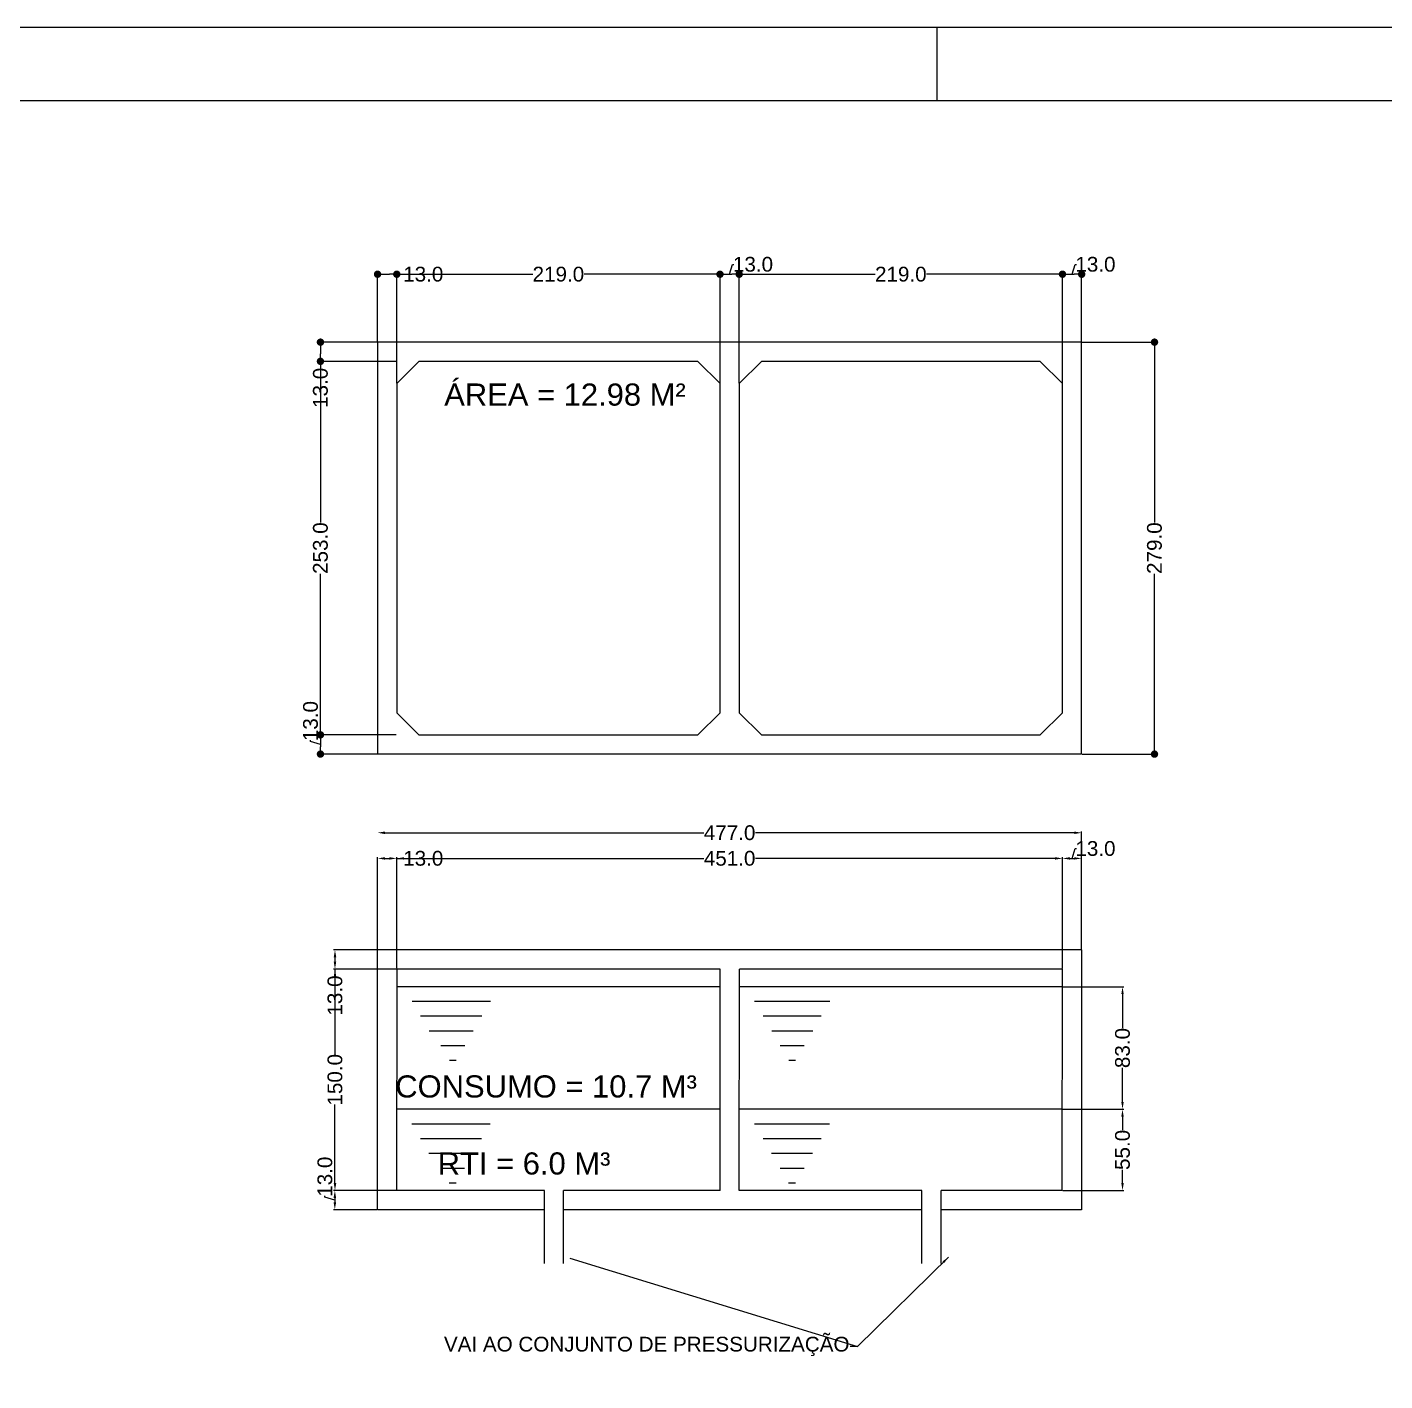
# Paper-space layout 'P12 (2)' of a CAD drawing. Extents: x 32 to 873, y 2 to 596.
# Drawn here: x 390.1 to 574.1, y 413.1 to 596.5 of the extents above; entities that cross this region are included whole.
import ezdxf

# ---------------------------------------------------------------- set-up
doc = ezdxf.new("R2010")
doc.units = 0
doc.header["$MEASUREMENT"] = 0
doc.layers.get('0').update_dxf_attribs({"linetype": 'CONTINUOUS'})
doc.layers.get('DEFPOINTS').update_dxf_attribs({"linetype": 'CONTINUOUS'})
for name, color, linetype in [('07', 7, 'CONTINUOUS'), ('carimbo', 4, 'CONTINUOUS'), ('Cotas', 1, 'CONTINUOUS'), ('TEXTOS', 7, 'CONTINUOUS')]:
    doc.layers.add(name, color=color, linetype=linetype)
doc.styles.get("Standard").update_dxf_attribs({"font": 'arial.ttf'})
doc.dimstyles.new('50', dxfattribs={"dimtxt": 2, "dimasz": 1, "dimexe": 0.18, "dimexo": 0.0625, "dimgap": 0.09, "dimtad": 0, "dimdec": 1, "dimlfac": 5, "dimzin": 0, "dimdsep": 46, "dimtxsty": 'Standard', "dimblk": 'DOT', "dimcen": 0.09, "dimclrt": 7, "dimadec": 0, "dimazin": 0, "dimtfac": 1, "dimtdec": 1, "dimtofl": 0, "dimtmove": 0, "dimatfit": 3, "dimldrblk": 'DOT', "dimfxl": 0, "dimtolj": 1, "dimtzin": 0, "dimarcsym": 0})
doc.dimstyles.get("Standard").update_dxf_attribs({"dimtxt": 0.18, "dimasz": 0.18, "dimexe": 0.18, "dimexo": 0.0625, "dimgap": 0.09, "dimtad": 0, "dimtih": 1, "dimtoh": 1, "dimdec": 4, "dimzin": 0, "dimdsep": 46, "dimtxsty": 'Standard', "dimcen": 0.09, "dimadec": 0, "dimazin": 0, "dimtfac": 1, "dimtdec": 4, "dimtofl": 0, "dimtmove": 0, "dimatfit": 3, "dimfxl": 0, "dimtolj": 1, "dimtzin": 0, "dimarcsym": 0})

# ---------------------------------------------------------------- blocks, each defined once
blk = doc.blocks.new('A1')
blk.add_line((481, 594), (481, 584))
blk.add_lwpolyline([(841, 0), (0, 0), (0, 594), (841, 594)], close=True)
at = {"color": 2}
blk.add_lwpolyline([(831, 10), (831, 584), (30, 584), (30, 10), (831, 10)], dxfattribs=at)
blk = doc.blocks.new('*D823')
at = {"layer": 'Cotas', "color": 0, "linetype": 'Continuous', "lineweight": -2, "transparency": 16777216}
for p, q in [((431.86, 467.88), (431.86, 457.24)), ((431.86, 439.88), (431.86, 450.51)), ((440.15, 438.88), (431.68, 438.88))]:
    blk.add_line(p, q, dxfattribs=at)
at = {"layer": 'Cotas', "color": 0, "linetype": 'Continuous', "transparency": 16777216}
for points in [[(431.69, 467.88), (432.03, 467.88), (431.86, 468.88)], [(431.69, 439.88), (432.03, 439.88), (431.86, 438.88)]]:
    blk.add_solid(points, dxfattribs=at)
at = {"layer": 'DEFPOINTS', "color": 0, "linetype": 'Continuous', "transparency": 16777216}
for p in [(440.23, 468.88), (431.86, 438.88), (440.21, 438.88)]:
    blk.add_point(p, dxfattribs=at)
at = {"layer": 'Cotas', "color": 7, "linetype": 'Continuous', "transparency": 16777216, "insert": (431.86, 453.88), "char_height": 2, "attachment_point": 5, "rotation": 90}
blk.add_mtext('\\A1;150.0', dxfattribs=at)
blk = doc.blocks.new('*D824')
at = {"layer": 'Cotas', "color": 0, "linetype": 'Continuous', "lineweight": -2, "transparency": 16777216}
for p, q in [((530.49, 466.48), (538.75, 466.48)), ((538.57, 465.48), (538.57, 460.86)), ((538.57, 450.88), (538.57, 455.49))]:
    blk.add_line(p, q, dxfattribs=at)
at = {"layer": 'Cotas', "color": 0, "linetype": 'Continuous', "transparency": 16777216}
for points in [[(538.4, 465.48), (538.73, 465.48), (538.57, 466.48)], [(538.4, 450.88), (538.73, 450.88), (538.57, 449.88)]]:
    blk.add_solid(points, dxfattribs=at)
at = {"layer": 'DEFPOINTS', "color": 0, "linetype": 'Continuous', "transparency": 16777216}
for p in [(530.43, 466.48), (538.57, 466.48), (530.41, 449.88)]:
    blk.add_point(p, dxfattribs=at)
at = {"layer": 'Cotas', "color": 7, "linetype": 'Continuous', "transparency": 16777216, "insert": (538.57, 458.18), "char_height": 2, "attachment_point": 5, "rotation": 90}
blk.add_mtext('\\A1;83.0', dxfattribs=at)
blk = doc.blocks.new('*D825')
at = {"layer": 'Cotas', "color": 0, "linetype": 'Continuous', "lineweight": -2, "transparency": 16777216}
for p, q in [((430.5, 437.98), (430.5, 438.16)), ((431.84, 437.58), (430.5, 437.98)), ((431.84, 437.88), (431.84, 437.28)), ((437.55, 436.28), (431.66, 436.28))]:
    blk.add_line(p, q, dxfattribs=at)
at = {"layer": 'Cotas', "color": 0, "linetype": 'Continuous', "transparency": 16777216}
for points in [[(431.67, 437.88), (432.01, 437.88), (431.84, 438.88)], [(431.67, 437.28), (432.01, 437.28), (431.84, 436.28)]]:
    blk.add_solid(points, dxfattribs=at)
at = {"layer": 'DEFPOINTS', "color": 0, "linetype": 'Continuous', "transparency": 16777216}
for p in [(440.21, 438.88), (431.84, 436.28), (437.61, 436.28)]:
    blk.add_point(p, dxfattribs=at)
at = {"layer": 'Cotas', "color": 7, "linetype": 'Continuous', "transparency": 16777216, "insert": (430.5, 440.75), "char_height": 2, "attachment_point": 5, "rotation": 90}
blk.add_mtext('\\A1;13.0', dxfattribs=at)
blk = doc.blocks.new('*D826')
at = {"layer": 'Cotas', "color": 0, "linetype": 'Continuous', "lineweight": -2, "transparency": 16777216}
for p, q in [((530.47, 449.88), (538.75, 449.88)), ((538.57, 448.88), (538.57, 447.06)), ((538.57, 439.88), (538.57, 441.69)), ((530.47, 438.88), (538.75, 438.88))]:
    blk.add_line(p, q, dxfattribs=at)
at = {"layer": 'Cotas', "color": 0, "linetype": 'Continuous', "transparency": 16777216}
for points in [[(538.4, 448.88), (538.73, 448.88), (538.57, 449.88)], [(538.4, 439.88), (538.73, 439.88), (538.57, 438.88)]]:
    blk.add_solid(points, dxfattribs=at)
at = {"layer": 'DEFPOINTS', "color": 0, "linetype": 'Continuous', "transparency": 16777216}
for p in [(530.41, 449.88), (538.57, 449.88), (530.41, 438.88)]:
    blk.add_point(p, dxfattribs=at)
at = {"layer": 'Cotas', "color": 7, "linetype": 'Continuous', "transparency": 16777216, "insert": (538.57, 444.38), "char_height": 2, "attachment_point": 5, "rotation": 90}
blk.add_mtext('\\A1;55.0', dxfattribs=at)
blk = doc.blocks.new('*D827')
at = {"layer": 'Cotas', "color": 0, "linetype": 'Continuous', "lineweight": -2, "transparency": 16777216}
for p, q in [((441.23, 483.87), (481.83, 483.87)), ((529.43, 483.87), (488.83, 483.87)), ((530.43, 468.94), (530.43, 484.05))]:
    blk.add_line(p, q, dxfattribs=at)
at = {"layer": 'Cotas', "color": 0, "linetype": 'Continuous', "transparency": 16777216}
for points in [[(441.23, 484.03), (441.23, 483.7), (440.23, 483.87)], [(529.43, 484.03), (529.43, 483.7), (530.43, 483.87)]]:
    blk.add_solid(points, dxfattribs=at)
at = {"layer": 'DEFPOINTS', "color": 0, "linetype": 'Continuous', "transparency": 16777216}
for p in [(530.43, 483.87), (440.23, 468.88), (530.43, 468.88)]:
    blk.add_point(p, dxfattribs=at)
at = {"layer": 'Cotas', "color": 7, "linetype": 'Continuous', "transparency": 16777216, "insert": (485.33, 483.87), "char_height": 2, "attachment_point": 5}
blk.add_mtext('\\A1;451.0', dxfattribs=at)
blk = doc.blocks.new('*D828')
at = {"layer": 'Cotas', "color": 0, "linetype": 'Continuous', "lineweight": -2, "transparency": 16777216}
for p, q in [((437.63, 471.54), (437.63, 484.05)), ((438.63, 483.87), (439.23, 483.87)), ((440.23, 468.94), (440.23, 484.05)), ((440.23, 483.87), (441.23, 483.87))]:
    blk.add_line(p, q, dxfattribs=at)
at = {"layer": 'Cotas', "color": 0, "linetype": 'Continuous', "transparency": 16777216}
for points in [[(438.63, 484.03), (438.63, 483.7), (437.63, 483.87)], [(439.23, 484.03), (439.23, 483.7), (440.23, 483.87)]]:
    blk.add_solid(points, dxfattribs=at)
at = {"layer": 'DEFPOINTS', "color": 0, "linetype": 'Continuous', "transparency": 16777216}
for p in [(440.23, 483.87), (437.63, 471.48), (440.23, 468.88)]:
    blk.add_point(p, dxfattribs=at)
at = {"layer": 'Cotas', "color": 7, "linetype": 'Continuous', "transparency": 16777216, "insert": (443.82, 483.87), "char_height": 2, "attachment_point": 5}
blk.add_mtext('\\A1;13.0', dxfattribs=at)
blk = doc.blocks.new('*D829')
at = {"layer": 'Cotas', "color": 0, "linetype": 'Continuous', "lineweight": -2, "transparency": 16777216}
for p, q in [((437.57, 471.48), (431.68, 471.48)), ((431.86, 470.48), (431.86, 469.88)), ((440.17, 468.88), (431.68, 468.88)), ((431.86, 468.88), (431.86, 467.88))]:
    blk.add_line(p, q, dxfattribs=at)
at = {"layer": 'Cotas', "color": 0, "linetype": 'Continuous', "transparency": 16777216}
for points in [[(431.69, 470.48), (432.03, 470.48), (431.86, 471.48)], [(431.69, 469.88), (432.03, 469.88), (431.86, 468.88)]]:
    blk.add_solid(points, dxfattribs=at)
at = {"layer": 'DEFPOINTS', "color": 0, "linetype": 'Continuous', "transparency": 16777216}
for p in [(437.63, 471.48), (431.86, 468.88), (440.23, 468.88)]:
    blk.add_point(p, dxfattribs=at)
at = {"layer": 'Cotas', "color": 7, "linetype": 'Continuous', "transparency": 16777216, "insert": (431.86, 465.29), "char_height": 2, "attachment_point": 5, "rotation": 90}
blk.add_mtext('\\A1;13.0', dxfattribs=at)
blk = doc.blocks.new('*D830')
at = {"layer": 'Cotas', "color": 0, "linetype": 'Continuous', "lineweight": -2, "transparency": 16777216}
for p, q in [((531.43, 483.87), (532.03, 483.87)), ((531.73, 483.87), (532.13, 485.2)), ((532.13, 485.2), (532.31, 485.2)), ((533.03, 471.54), (533.03, 484.05))]:
    blk.add_line(p, q, dxfattribs=at)
at = {"layer": 'Cotas', "color": 0, "linetype": 'Continuous', "transparency": 16777216}
for points in [[(531.43, 484.03), (531.43, 483.7), (530.43, 483.87)], [(532.03, 484.03), (532.03, 483.7), (533.03, 483.87)]]:
    blk.add_solid(points, dxfattribs=at)
at = {"layer": 'DEFPOINTS', "color": 0, "linetype": 'Continuous', "transparency": 16777216}
for p in [(533.03, 483.87), (533.03, 471.48), (530.43, 468.88)]:
    blk.add_point(p, dxfattribs=at)
at = {"layer": 'Cotas', "color": 7, "linetype": 'Continuous', "transparency": 16777216, "insert": (534.9, 485.2), "char_height": 2, "attachment_point": 5}
blk.add_mtext('\\A1;13.0', dxfattribs=at)
blk = doc.blocks.new('_Dot')
at = {"color": 0, "linetype": 'ByBlock', "lineweight": -2}
blk.add_line((-0.5, 0), (-1, 0), dxfattribs=at)
at = {"color": 0, "linetype": 'ByBlock', "const_width": 0.5}
blk.add_lwpolyline([(-0.25, 0, 1), (0.25, 0, 1)], format="xyb", close=True, dxfattribs=at)
blk = doc.blocks.new('*D808')
at = {"layer": 'Cotas', "color": 0, "lineweight": -2, "transparency": 16777216}
for p, q in [((437.57, 553.8), (429.71, 553.8)), ((429.89, 552.8), (429.89, 552.2)), ((440.17, 551.2), (429.71, 551.2)), ((429.89, 551.2), (429.89, 550.2))]:
    blk.add_line(p, q, dxfattribs=at)
at = {"layer": 'DEFPOINTS', "color": 0, "transparency": 16777216}
for p in [(437.63, 553.8), (429.89, 551.2), (440.23, 551.2)]:
    blk.add_point(p, dxfattribs=at)
at = {"layer": 'Cotas', "color": 0, "lineweight": -2, "transparency": 16777216}
for p, rotation in [((429.89, 553.8), 90), ((429.89, 551.2), 270)]:
    blk.add_blockref('_Dot', p, dxfattribs=dict(at, rotation=rotation))
at = {"layer": 'Cotas', "color": 7, "transparency": 16777216, "insert": (429.89, 547.61), "char_height": 2, "attachment_point": 5, "rotation": 90}
blk.add_mtext('\\A1;13.0', dxfattribs=at)
blk = doc.blocks.new('*D809')
at = {"layer": 'Cotas', "color": 0, "lineweight": -2, "transparency": 16777216}
for p, q in [((440.17, 551.2), (429.71, 551.2)), ((429.89, 550.2), (429.89, 529.37)), ((429.89, 501.6), (429.89, 522.42)), ((440.17, 500.6), (429.71, 500.6))]:
    blk.add_line(p, q, dxfattribs=at)
at = {"layer": 'DEFPOINTS', "color": 0, "transparency": 16777216}
for p in [(440.23, 551.2), (429.89, 500.6), (440.23, 500.6)]:
    blk.add_point(p, dxfattribs=at)
at = {"layer": 'Cotas', "color": 0, "lineweight": -2, "transparency": 16777216}
for p, rotation in [((429.89, 551.2), 90), ((429.89, 500.6), 270)]:
    blk.add_blockref('_Dot', p, dxfattribs=dict(at, rotation=rotation))
at = {"layer": 'Cotas', "color": 7, "transparency": 16777216, "insert": (429.89, 525.9), "char_height": 2, "attachment_point": 5, "rotation": 90}
blk.add_mtext('\\A1;253.0', dxfattribs=at)
blk = doc.blocks.new('*D810')
at = {"layer": 'Cotas', "color": 0, "lineweight": -2, "transparency": 16777216}
for p, q in [((440.17, 500.6), (429.71, 500.6)), ((428.55, 499.7), (428.55, 499.88)), ((429.89, 499.3), (428.55, 499.7)), ((429.89, 499.6), (429.89, 499)), ((437.57, 498), (429.71, 498))]:
    blk.add_line(p, q, dxfattribs=at)
at = {"layer": 'DEFPOINTS', "color": 0, "transparency": 16777216}
for p in [(440.23, 500.6), (429.89, 498), (437.63, 498)]:
    blk.add_point(p, dxfattribs=at)
at = {"layer": 'Cotas', "color": 0, "lineweight": -2, "transparency": 16777216}
for p, rotation in [((429.89, 500.6), 90), ((429.89, 498), 270)]:
    blk.add_blockref('_Dot', p, dxfattribs=dict(at, rotation=rotation))
at = {"layer": 'Cotas', "color": 7, "transparency": 16777216, "insert": (428.55, 502.47), "char_height": 2, "attachment_point": 5, "rotation": 90}
blk.add_mtext('\\A1;13.0', dxfattribs=at)
blk = doc.blocks.new('*D811')
at = {"layer": 'Cotas', "color": 0, "lineweight": -2, "transparency": 16777216}
for p, q in [((437.63, 553.86), (437.63, 563.18)), ((438.63, 563), (439.23, 563)), ((440.23, 548.26), (440.23, 563.18)), ((440.23, 563), (441.23, 563))]:
    blk.add_line(p, q, dxfattribs=at)
at = {"layer": 'DEFPOINTS', "color": 0, "transparency": 16777216}
for p in [(440.23, 563), (437.63, 553.8), (440.23, 548.2)]:
    blk.add_point(p, dxfattribs=at)
at = {"layer": 'Cotas', "color": 0, "lineweight": -2, "transparency": 16777216, "rotation": 180}
blk.add_blockref('_Dot', (437.63, 563), dxfattribs=at)
at = {"layer": 'Cotas', "color": 0, "lineweight": -2, "transparency": 16777216}
blk.add_blockref('_Dot', (440.23, 563), dxfattribs=at)
at = {"layer": 'Cotas', "color": 7, "transparency": 16777216, "insert": (443.82, 563), "char_height": 2, "attachment_point": 5}
blk.add_mtext('\\A1;13.0', dxfattribs=at)
blk = doc.blocks.new('*D812')
at = {"layer": 'Cotas', "color": 0, "lineweight": -2, "transparency": 16777216}
for p, q in [((440.23, 548.26), (440.23, 563.18)), ((441.23, 563), (458.65, 563)), ((483.03, 563), (465.61, 563)), ((484.03, 548.26), (484.03, 563.18))]:
    blk.add_line(p, q, dxfattribs=at)
at = {"layer": 'DEFPOINTS', "color": 0, "transparency": 16777216}
for p in [(484.03, 563), (440.23, 548.2), (484.03, 548.2)]:
    blk.add_point(p, dxfattribs=at)
at = {"layer": 'Cotas', "color": 0, "lineweight": -2, "transparency": 16777216, "rotation": 180}
blk.add_blockref('_Dot', (440.23, 563), dxfattribs=at)
at = {"layer": 'Cotas', "color": 0, "lineweight": -2, "transparency": 16777216}
blk.add_blockref('_Dot', (484.03, 563), dxfattribs=at)
at = {"layer": 'Cotas', "color": 7, "transparency": 16777216, "insert": (462.13, 563), "char_height": 2, "attachment_point": 5}
blk.add_mtext('\\A1;219.0', dxfattribs=at)
blk = doc.blocks.new('*D813')
at = {"layer": 'Cotas', "color": 0, "lineweight": -2, "transparency": 16777216}
for p, q in [((484.03, 548.26), (484.03, 563.18)), ((485.03, 563), (485.63, 563)), ((485.33, 563), (485.73, 564.34)), ((485.73, 564.34), (485.91, 564.34)), ((486.63, 548.26), (486.63, 563.18))]:
    blk.add_line(p, q, dxfattribs=at)
at = {"layer": 'DEFPOINTS', "color": 0, "transparency": 16777216}
for p in [(486.63, 563), (484.03, 548.2), (486.63, 548.2)]:
    blk.add_point(p, dxfattribs=at)
at = {"layer": 'Cotas', "color": 0, "lineweight": -2, "transparency": 16777216, "rotation": 180}
blk.add_blockref('_Dot', (484.03, 563), dxfattribs=at)
at = {"layer": 'Cotas', "color": 0, "lineweight": -2, "transparency": 16777216}
blk.add_blockref('_Dot', (486.63, 563), dxfattribs=at)
at = {"layer": 'Cotas', "color": 7, "transparency": 16777216, "insert": (488.5, 564.34), "char_height": 2, "attachment_point": 5}
blk.add_mtext('\\A1;13.0', dxfattribs=at)
blk = doc.blocks.new('*D814')
at = {"layer": 'Cotas', "color": 0, "lineweight": -2, "transparency": 16777216}
for p, q in [((486.63, 548.26), (486.63, 563.18)), ((487.63, 563), (505.05, 563)), ((529.43, 563), (512.01, 563)), ((530.43, 548.26), (530.43, 563.18))]:
    blk.add_line(p, q, dxfattribs=at)
at = {"layer": 'DEFPOINTS', "color": 0, "transparency": 16777216}
for p in [(530.43, 563), (486.63, 548.2), (530.43, 548.2)]:
    blk.add_point(p, dxfattribs=at)
at = {"layer": 'Cotas', "color": 0, "lineweight": -2, "transparency": 16777216, "rotation": 180}
blk.add_blockref('_Dot', (486.63, 563), dxfattribs=at)
at = {"layer": 'Cotas', "color": 0, "lineweight": -2, "transparency": 16777216}
blk.add_blockref('_Dot', (530.43, 563), dxfattribs=at)
at = {"layer": 'Cotas', "color": 7, "transparency": 16777216, "insert": (508.53, 563), "char_height": 2, "attachment_point": 5}
blk.add_mtext('\\A1;219.0', dxfattribs=at)
blk = doc.blocks.new('*D815')
at = {"layer": 'Cotas', "color": 0, "lineweight": -2, "transparency": 16777216}
for p, q in [((530.43, 548.26), (530.43, 563.18)), ((531.43, 563), (532.03, 563)), ((531.73, 563), (532.13, 564.34)), ((532.13, 564.34), (532.31, 564.34)), ((533.03, 553.86), (533.03, 563.18))]:
    blk.add_line(p, q, dxfattribs=at)
at = {"layer": 'DEFPOINTS', "color": 0, "transparency": 16777216}
for p in [(533.03, 563), (533.03, 553.8), (530.43, 548.2)]:
    blk.add_point(p, dxfattribs=at)
at = {"layer": 'Cotas', "color": 0, "lineweight": -2, "transparency": 16777216, "rotation": 180}
blk.add_blockref('_Dot', (530.43, 563), dxfattribs=at)
at = {"layer": 'Cotas', "color": 0, "lineweight": -2, "transparency": 16777216}
blk.add_blockref('_Dot', (533.03, 563), dxfattribs=at)
at = {"layer": 'Cotas', "color": 7, "transparency": 16777216, "insert": (534.9, 564.34), "char_height": 2, "attachment_point": 5}
blk.add_mtext('\\A1;13.0', dxfattribs=at)
blk = doc.blocks.new('*D834')
at = {"layer": 'Cotas', "color": 0, "linetype": 'Continuous', "lineweight": -2, "transparency": 16777216}
for p, q in [((533.03, 471.54), (533.03, 487.52)), ((438.63, 487.34), (481.83, 487.34)), ((532.03, 487.34), (488.83, 487.34))]:
    blk.add_line(p, q, dxfattribs=at)
at = {"layer": 'Cotas', "color": 0, "linetype": 'Continuous', "transparency": 16777216}
for points in [[(438.63, 487.51), (438.63, 487.17), (437.63, 487.34)], [(532.03, 487.51), (532.03, 487.17), (533.03, 487.34)]]:
    blk.add_solid(points, dxfattribs=at)
at = {"layer": 'DEFPOINTS', "color": 0, "linetype": 'Continuous', "transparency": 16777216}
for p in [(533.03, 487.34), (437.63, 471.48), (533.03, 471.48)]:
    blk.add_point(p, dxfattribs=at)
at = {"layer": 'Cotas', "color": 7, "linetype": 'Continuous', "transparency": 16777216, "insert": (485.33, 487.34), "char_height": 2, "attachment_point": 5}
blk.add_mtext('\\A1;477.0', dxfattribs=at)
blk = doc.blocks.new('*D835')
at = {"layer": 'Cotas', "color": 0, "lineweight": -2, "transparency": 16777216}
for p, q in [((533.09, 553.8), (543.08, 553.8)), ((542.9, 552.8), (542.9, 529.37)), ((542.9, 499), (542.9, 522.42)), ((533.09, 498), (543.08, 498))]:
    blk.add_line(p, q, dxfattribs=at)
at = {"layer": 'DEFPOINTS', "color": 0, "transparency": 16777216}
for p in [(533.03, 553.8), (542.9, 553.8), (533.03, 498)]:
    blk.add_point(p, dxfattribs=at)
at = {"layer": 'Cotas', "color": 0, "lineweight": -2, "transparency": 16777216}
for p, rotation in [((542.9, 553.8), 90), ((542.9, 498), 270)]:
    blk.add_blockref('_Dot', p, dxfattribs=dict(at, rotation=rotation))
at = {"layer": 'Cotas', "color": 7, "transparency": 16777216, "insert": (542.9, 525.9), "char_height": 2, "attachment_point": 5, "rotation": 90}
blk.add_mtext('\\A1;279.0', dxfattribs=at)

psp = doc.layouts.new('P12 (2)')

# ---------------------------------------------------------------- linework, layer by layer
at = {"color": 2, "linetype": 'Continuous'}
for p, q in [((533.031, 553.797), (437.631, 553.797)), ((437.631, 553.797), (437.631, 497.996)), ((533.031, 497.996), (533.031, 553.797)), ((443.231, 500.596), (440.231, 503.596)), ((486.631, 503.596), (489.631, 500.596)), ((533.031, 497.996), (437.631, 497.996))]:
    psp.add_line(p, q, dxfattribs=at)
for points in [[(443.231, 500.596), (481.031, 500.596), (484.031, 503.596), (484.031, 548.197), (481.031, 551.197), (443.231, 551.197), (440.231, 548.197), (440.231, 503.596)], [(489.631, 500.596), (527.431, 500.596), (530.431, 503.596), (530.431, 548.197), (527.431, 551.197), (489.631, 551.197), (486.631, 548.197), (486.631, 503.596)]]:
    psp.add_lwpolyline(points, dxfattribs=at)
at = {"layer": '07', "color": 2, "linetype": 'Continuous'}
for p, q in [((437.612, 436.276), (437.631, 471.476)), ((533.031, 471.476), (437.631, 471.476)), ((533.031, 471.476), (533.011, 436.276)), ((440.231, 468.876), (440.212, 438.876)), ((484.05, 468.876), (440.231, 468.876)), ((484.031, 438.876), (484.05, 468.876)), ((486.631, 438.876), (486.65, 468.876)), ((530.431, 468.876), (486.65, 468.876)), ((530.411, 438.876), (530.431, 468.876)), ((460.231, 438.876), (440.212, 438.876)), ((460.231, 428.991), (460.231, 438.876)), ((484.031, 438.876), (462.831, 438.876)), ((462.831, 428.991), (462.831, 438.876)), ((511.38, 438.876), (486.631, 438.876)), ((511.38, 428.991), (511.38, 438.876)), ((530.411, 438.876), (513.98, 438.876)), ((513.98, 428.991), (513.98, 438.876)), ((460.231, 436.276), (437.612, 436.276)), ((511.38, 436.276), (462.831, 436.276)), ((533.011, 436.276), (513.98, 436.276))]:
    psp.add_line(p, q, dxfattribs=at)
at = {"layer": '07', "color": 4, "linetype": 'Continuous'}
for p, q in [((484.05, 466.476), (440.231, 466.476)), ((530.431, 466.476), (486.65, 466.476)), ((452.909, 464.476), (442.305, 464.476)), ((498.896, 464.476), (488.724, 464.476)), ((451.754, 462.476), (443.46, 462.476)), ((497.741, 462.476), (489.879, 462.476)), ((450.599, 460.476), (444.614, 460.476)), ((496.587, 460.476), (491.034, 460.476)), ((449.444, 458.476), (446.201, 458.476)), ((495.432, 458.476), (492.188, 458.476)), ((448.29, 456.476), (447.355, 456.476)), ((494.277, 456.476), (493.343, 456.476)), ((484.031, 449.876), (440.212, 449.876)), ((530.411, 449.876), (486.631, 449.876)), ((452.889, 447.876), (442.286, 447.876)), ((498.877, 447.876), (488.705, 447.876)), ((451.734, 445.876), (443.44, 445.876)), ((497.722, 445.876), (489.859, 445.876)), ((450.58, 443.876), (444.595, 443.876)), ((496.567, 443.876), (491.014, 443.876)), ((449.425, 441.876), (446.181, 441.876)), ((495.413, 441.876), (492.169, 441.876)), ((448.27, 439.876), (447.336, 439.876)), ((494.258, 439.876), (493.324, 439.876))]:
    psp.add_line(p, q, dxfattribs=at)
at = {"layer": 'Cotas', "linetype": 'Continuous'}
psp.add_line((463.681, 429.728), (502.662, 417.76), dxfattribs=at)

# ---------------------------------------------------------------- block references
at = {"layer": 'carimbo', "linetype": 'Continuous'}
psp.add_blockref('A1', (32.403, 2.471), dxfattribs=at)

# ---------------------------------------------------------------- texts
at = {"layer": 'Cotas', "color": 7, "linetype": 'Continuous', "insert": (501.572, 417.76), "char_height": 2, "attachment_point": 6}
psp.add_mtext('\\A1;VAI AO CONJUNTO DE PRESSURIZAÇÃO', dxfattribs=at)
at = {"layer": 'TEXTOS', "linetype": 'Continuous'}
for s, p in [('ÁREA = 12.98 M²', (446.661, 545.201)), ('CONSUMO = 10.7 M³', (440.029, 451.477)), ('RTI = 6.0 M³', (445.774, 441.043))]:
    psp.add_text(s, height=3, dxfattribs=at).set_placement(p)

# ---------------------------------------------------------------- dimensions: what is measured, and where the dimension line sits
at = {"layer": 'Cotas'}
for base, p1, p2, picture, middle in [((486.631, 563.001), (484.031, 548.197), (486.631, 548.197), '*D813', (486.002, 564.337)), ((533.031, 563.001), (530.431, 548.197), (533.031, 553.797), '*D815', (532.402, 564.337)), ((484.031, 563.001), (440.231, 548.197), (484.031, 548.197), '*D812', (462.131, 563.001)), ((530.431, 563.001), (486.631, 548.197), (530.431, 548.197), '*D814', (508.531, 563.001))]:
    dim = psp.add_linear_dim(base=base, p1=p1, p2=p2, dimstyle='50', override={"dimtmove": 1}, dxfattribs=at)
    dim.commit()
    dim.dimension.update_dxf_attribs({"geometry": picture, "text_midpoint": middle})
dim = psp.add_linear_dim(base=(440.231, 563.001), p1=(437.631, 553.797), p2=(440.231, 548.197), dimstyle='50', dxfattribs=at)
dim.commit()
dim.dimension.update_dxf_attribs({"geometry": '*D811', "text_midpoint": (443.821, 563.001)})
dim = psp.add_linear_dim(base=(429.891, 551.197), p1=(437.631, 553.797), p2=(440.231, 551.197), angle=90, dimstyle='50', dxfattribs=at)
dim.commit()
dim.dimension.update_dxf_attribs({"geometry": '*D808', "text_midpoint": (429.891, 547.607)})
for base, p1, p2, picture, middle in [((542.903, 553.797), (533.031, 497.996), (533.031, 553.797), '*D835', (542.903, 525.896)), ((429.891, 500.596), (440.231, 551.197), (440.231, 500.596), '*D809', (429.891, 525.896)), ((429.891, 497.996), (440.231, 500.596), (437.631, 497.996), '*D810', (428.554, 499.967))]:
    dim = psp.add_linear_dim(base=base, p1=p1, p2=p2, angle=90, dimstyle='50', override={"dimtmove": 1}, dxfattribs=at)
    dim.commit()
    dim.dimension.update_dxf_attribs({"geometry": picture, "text_midpoint": middle})
at = {"layer": 'Cotas', "linetype": 'Continuous'}
for base, p1, p2, override, picture, middle in [((533.031, 487.341), (437.631, 471.476), (533.031, 471.476), {"dimtxt": 2, "dimasz": 1, "dimtih": 0, "dimtoh": 0, "dimdec": 1, "dimlfac": 5, "dimse1": 1, "dimclrt": 7, "dimtmove": 1}, '*D834', (485.331, 487.341)), ((533.031, 483.866), (530.431, 468.876), (533.031, 471.476), {"dimtxt": 2, "dimasz": 1, "dimtih": 0, "dimtoh": 0, "dimdec": 1, "dimlfac": 5, "dimse1": 1, "dimclrt": 7, "dimtmove": 1}, '*D830', (532.402, 485.203)), ((440.231, 483.866), (437.631, 471.476), (440.231, 468.876), {"dimtxt": 2, "dimasz": 1, "dimtih": 0, "dimtoh": 0, "dimdec": 1, "dimlfac": 5, "dimclrt": 7}, '*D828', (443.821, 483.866)), ((530.431, 483.866), (440.231, 468.876), (530.431, 468.876), {"dimtxt": 2, "dimasz": 1, "dimtih": 0, "dimtoh": 0, "dimdec": 1, "dimlfac": 5, "dimse1": 1, "dimclrt": 7, "dimtmove": 1}, '*D827', (485.331, 483.866))]:
    dim = psp.add_linear_dim(base=base, p1=p1, p2=p2, dimstyle='Standard', override=override, dxfattribs=at)
    dim.commit()
    dim.dimension.update_dxf_attribs({"geometry": picture, "text_midpoint": middle})
for base, p1, p2, override, picture, middle in [((431.859, 468.876), (437.631, 471.476), (440.231, 468.876), {"dimtxt": 2, "dimasz": 1, "dimtih": 0, "dimtoh": 0, "dimdec": 1, "dimlfac": 5, "dimclrt": 7}, '*D829', (431.859, 465.286)), ((431.859, 438.876), (440.231, 468.876), (440.212, 438.876), {"dimtxt": 2, "dimasz": 1, "dimtih": 0, "dimtoh": 0, "dimdec": 1, "dimlfac": 5, "dimse1": 1, "dimclrt": 7, "dimtmove": 1}, '*D823', (431.859, 453.876)), ((538.568, 466.476), (530.411, 449.876), (530.431, 466.476), {"dimtxt": 2, "dimasz": 1, "dimtih": 0, "dimtoh": 0, "dimdec": 1, "dimlfac": 5, "dimse1": 1, "dimclrt": 7, "dimtmove": 1}, '*D824', (538.568, 458.176)), ((538.568, 449.876), (530.411, 438.876), (530.411, 449.876), {"dimtxt": 2, "dimasz": 1, "dimtih": 0, "dimtoh": 0, "dimdec": 1, "dimlfac": 5, "dimclrt": 7}, '*D826', (538.568, 444.376)), ((431.84, 436.276), (440.212, 438.876), (437.612, 436.276), {"dimtxt": 2, "dimasz": 1, "dimtih": 0, "dimtoh": 0, "dimdec": 1, "dimlfac": 5, "dimse1": 1, "dimclrt": 7, "dimtmove": 1}, '*D825', (430.503, 438.247))]:
    dim = psp.add_linear_dim(base=base, p1=p1, p2=p2, angle=90, dimstyle='Standard', override=override, dxfattribs=at)
    dim.commit()
    dim.dimension.update_dxf_attribs({"geometry": picture, "text_midpoint": middle})

# ---------------------------------------------------------------- leaders
at = {"layer": 'Cotas', "linetype": 'Continuous', "annotation_type": 0, "has_hookline": 1, "hookline_direction": 1, "text_width": 54.819}
psp.add_leader([(514.997, 429.864), (502.662, 417.76), (501.662, 417.76)], dimstyle='Standard', override={"dimtxt": 2, "dimasz": 1, "dimtih": 0, "dimtoh": 0, "dimdec": 1, "dimlfac": 5, "dimclrt": 7}, dxfattribs=at)

doc.saveas('drawing.dxf')
